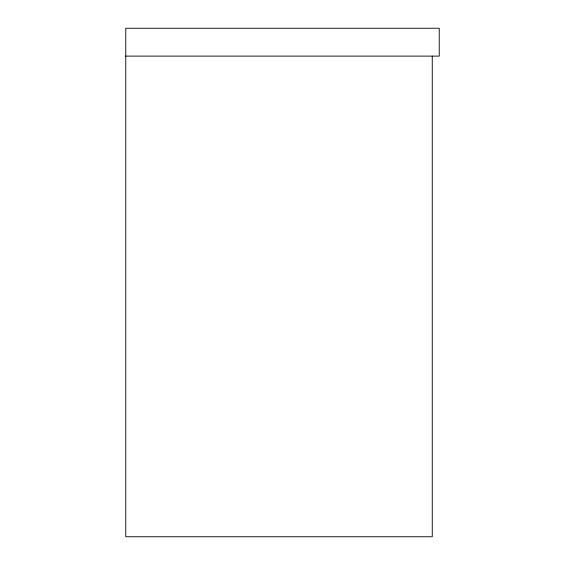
<?xml version="1.0" encoding="UTF-8"?>
<svg xmlns="http://www.w3.org/2000/svg" width="565" height="565" viewBox="0 0 565 565"><rect width="100%" height="100%" fill="white"/><g stroke="black" fill="none" stroke-linecap="round" stroke-linejoin="round"><path stroke-width="0.85" d="M125.769 56.112L439.231 56.112L439.231 28.25L125.769 28.25L125.769 536.75L432.26 536.75L432.26 56.112"/></g></svg>
